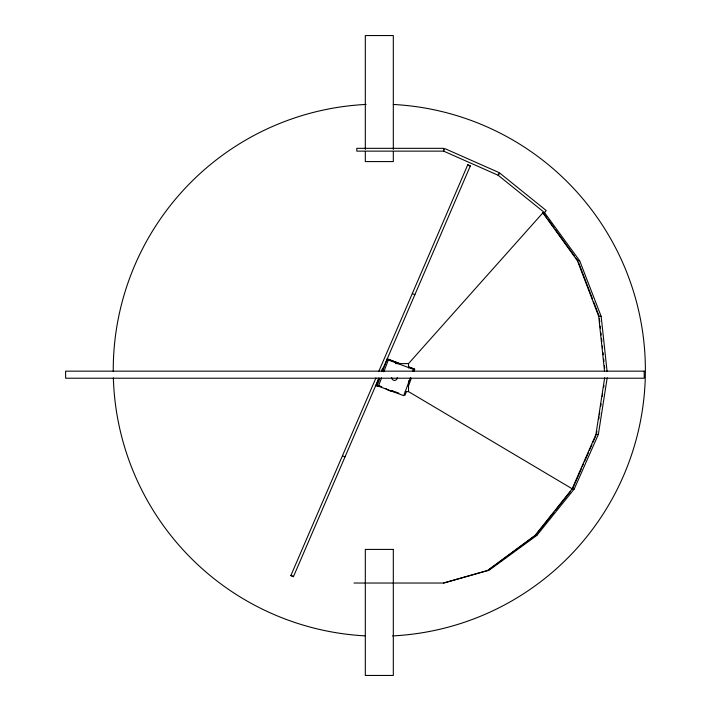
<?xml version="1.0" encoding="UTF-8"?>
<svg xmlns="http://www.w3.org/2000/svg" width="711" height="711" viewBox="0 0 711 711"><rect width="100%" height="100%" fill="white"/><g stroke="black" fill="none" stroke-linecap="round" stroke-linejoin="round"><path stroke-width="1.07" d="M354.007 583.029L443.628 583.029L487.515 570.533L535.107 535.383L572.079 488.981L595.916 434.483L604.661 377.781M596.565 433.399L596.902 431.213M598.76 419.223L599.097 417.037M599.435 414.86L599.764 412.673M600.777 406.132L601.115 403.955M602.297 396.32L602.635 394.143M603.648 387.602L603.977 385.415M487.515 570.533L488.715 570.533L536.849 535.383L574.239 488.981L598.351 434.483L607.194 377.781M381.718 386.713L378.634 385.611L377.337 386.171L376.03 385.682L376.786 383.664M406.408 391.388L404.897 395.423M408.292 386.349L411.305 378.279M413.882 371.249L414.7 369.205L408.656 366.938L414.7 369.205M410.523 377.523L403.706 395.671L376.146 385.335L378.794 378.279M381.443 371.213L382.58 368.191M376.146 385.335L377.239 385.433L379.887 378.376M382.536 371.32L387.077 359.215L388.393 359.704L383.851 371.809M377.452 385.824L378.554 385.931L381.576 377.861M412.736 371.471L413.544 369.453L387.291 359.606L388.393 359.704M375.977 377.905L290.826 575.634L293.394 576.745L378.963 378.056M378.874 371.178L467.802 164.703L470.371 165.814L381.86 371.329M572.95 487.977L581.358 468.798M582.238 466.78L583.562 463.75M584.451 461.732L588.432 452.649M589.321 450.632L591.97 444.579M592.858 442.562L595.951 435.496M553.976 512.187L535.445 535.383L487.755 570.533L443.628 583.029M555.353 510.471L570.444 491.559M408.523 367.916L408.523 363.605L543.062 212.633L546.937 217.984M388.508 359.366L399.52 363.561M376.03 385.682L377.39 385.086M579.669 260.768L544.528 212.633L498.127 175.244L499.264 172.684L444.757 148.572L443.628 151.132L443.628 148.332L356.806 148.332L356.806 151.132L443.628 151.132L498.127 175.244L499.824 173.137L546.226 210.527L544.528 212.633L542.697 212.633L577.448 260.768L579.669 260.768L601.159 316.351L607.061 371.213M577.448 260.768L598.698 316.351L601.159 316.351M395.592 363.605L408.523 363.605M405.288 391.619L408.523 391.619L572.506 488.981M595.916 434.483L598.351 434.483M572.079 488.981L574.239 488.981M535.107 535.383L536.849 535.383M387.193 358.868L399.591 363.525M391.725 390.526L398.853 393.147M377.239 385.433L378.554 385.931M467.687 164.961L470.264 166.072M412.3 293.572L414.869 294.683M342.444 455.769L345.022 456.88M290.932 575.377L293.51 576.488M548.225 219.77L554.029 227.787M555.318 229.573L574.666 256.307M575.954 258.093L577.892 260.768M578.674 262.821L592.485 298.851M593.667 301.944L599.186 316.351M599.417 318.546L599.773 321.834M600.235 326.225L600.475 328.42M600.937 332.81L601.168 335.005M601.524 338.294L601.87 341.591M602.341 345.973L602.572 348.168M603.044 352.558L603.275 354.753M603.746 359.144L603.977 361.339M604.448 365.73L604.679 367.925M598.698 316.351L604.528 371.213M408.523 380.847L408.523 391.619M393.316 149.426L393.316 35.55L365.312 35.55L365.312 149.426M393.316 151.63L393.316 161.584L365.312 161.584L365.312 151.63M393.29 104.464A266.074 266.074 0 0 1 645.384 370.547A266.074 266.074 0 0 1 392.534 635.91M365.338 635.874A266.074 266.074 0 0 1 113.36 377.95M113.245 371.426A266.074 266.074 0 0 1 366.085 104.428M397.316 377.612A2.8 2.8 0 0 1 394.516 380.412A2.8 2.8 0 0 1 391.717 377.612M394.516 391.619A14.007 14.007 0 0 1 385.993 388.721M644.202 371.16L65.616 371.16L65.625 378.216L644.202 378.216L644.202 371.16M393.316 549.416L365.312 549.416L365.312 675.45L393.316 675.45L393.316 549.416"/></g></svg>
